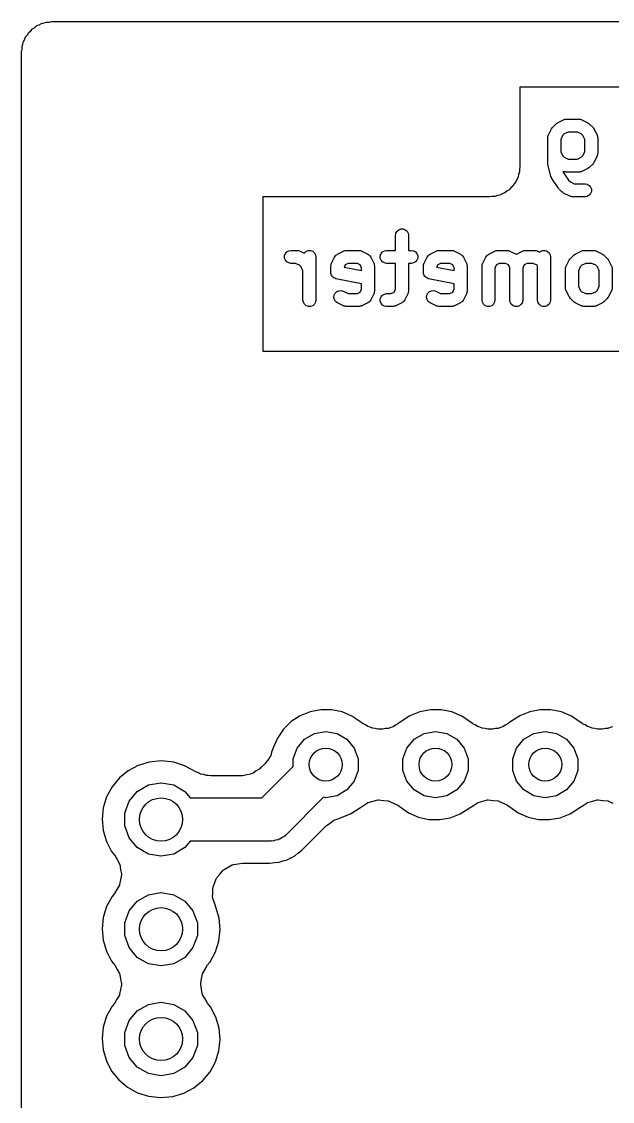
# Model space of a CAD drawing. Extents: x 117.4 to 186.1, y -90.9 to -42.5.
# Drawn here: x 117.42 to 131.09, y -67.48 to -42.49 of the extents above; entities that cross this region are included whole.
import ezdxf

# ---------------------------------------------------------------- set-up
doc = ezdxf.new("R2010")
doc.units = 0
doc.header["$MEASUREMENT"] = 0
doc.layers.add('BLACK', color=7, linetype='CONTINUOUS')

msp = doc.modelspace()

# ---------------------------------------------------------------- linework, layer by layer
at = {"layer": 'Black'}
for p, q in [((117.587, -42.743), (117.634, -42.7037)), ((117.634, -42.7037), (117.673, -42.6568)), ((117.673, -42.6568), (117.726, -42.6261)), ((117.726, -42.6261), (117.773, -42.5868)), ((117.773, -42.5868), (117.831, -42.5658)), ((117.831, -42.5658), (117.884, -42.5352)), ((117.884, -42.5352), (117.944, -42.5246)), ((117.944, -42.5246), (118.001, -42.5036)), ((118.001, -42.5036), (118.063, -42.5036)), ((118.063, -42.5036), (118.123, -42.493)), ((118.123, -42.493), (185.407, -42.493)), ((117.455, -43.0139), (117.465, -42.9536)), ((117.465, -42.9536), (117.496, -42.9005)), ((117.496, -42.9005), (117.517, -42.843)), ((117.517, -42.843), (117.556, -42.7961)), ((117.556, -42.7961), (117.587, -42.743)), ((117.423, -43.193), (117.434, -43.1327)), ((117.423, -45.852), (117.423, -43.193)), ((117.434, -43.0714), (117.455, -43.0139)), ((117.434, -43.1327), (117.434, -43.0714)), ((128.953, -44.012), (128.953, -45.852)), ((142.827, -44.012), (128.953, -44.012)), ((129.613, -45.1172), (129.684, -44.9743)), ((129.684, -44.9743), (129.699, -44.955)), ((129.699, -44.955), (129.713, -44.9354)), ((129.713, -44.9354), (129.784, -44.8639)), ((129.784, -44.8639), (129.804, -44.8501)), ((129.804, -44.8501), (129.823, -44.8358)), ((129.823, -44.8358), (129.966, -44.7644)), ((129.966, -44.7644), (129.974, -44.7619)), ((129.974, -44.7619), (129.982, -44.7576)), ((129.982, -44.7576), (129.999, -44.7546)), ((129.999, -44.7546), (130.016, -44.7496)), ((130.016, -44.7496), (130.024, -44.7501)), ((130.024, -44.7501), (130.033, -44.7486)), ((130.033, -44.7486), (130.319, -44.7486)), ((130.319, -44.7486), (130.327, -44.7501)), ((130.327, -44.7501), (130.336, -44.7496)), ((130.336, -44.7496), (130.353, -44.7546)), ((130.353, -44.7546), (130.37, -44.7576)), ((130.37, -44.7576), (130.377, -44.7619)), ((130.377, -44.7619), (130.386, -44.7644)), ((130.386, -44.7644), (130.529, -44.8358)), ((130.529, -44.8358), (130.548, -44.8501)), ((130.548, -44.8501), (130.567, -44.8639)), ((130.567, -44.8639), (130.639, -44.9354)), ((130.639, -44.9354), (130.653, -44.9551)), ((130.653, -44.9551), (130.667, -44.9743)), ((130.667, -44.9743), (130.738, -45.1172)), ((129.597, -45.1843), (129.599, -45.1758)), ((129.597, -45.7557), (129.597, -45.1843)), ((129.598, -45.1671), (129.603, -45.1503)), ((129.599, -45.1758), (129.598, -45.1671)), ((129.603, -45.1503), (129.606, -45.133)), ((129.606, -45.133), (129.611, -45.1255)), ((129.611, -45.1255), (129.613, -45.1172)), ((129.942, -45.1303), (129.897, -45.2197)), ((129.897, -45.2197), (129.897, -45.506)), ((129.979, -45.0933), (129.942, -45.1303)), ((130.068, -45.0486), (129.979, -45.0933)), ((130.283, -45.0486), (130.068, -45.0486)), ((130.373, -45.0933), (130.283, -45.0486)), ((130.41, -45.1303), (130.373, -45.0933)), ((130.454, -45.2197), (130.41, -45.1303)), ((130.454, -45.506), (130.454, -45.2197)), ((130.738, -45.1172), (130.741, -45.1255)), ((130.741, -45.1255), (130.745, -45.133)), ((130.745, -45.133), (130.748, -45.1503)), ((130.748, -45.1503), (130.753, -45.1671)), ((130.753, -45.1671), (130.753, -45.1758)), ((130.753, -45.1758), (130.754, -45.1843)), ((130.754, -45.1843), (130.754, -45.5414)), ((129.897, -45.506), (129.942, -45.5954)), ((129.942, -45.5954), (129.979, -45.6324)), ((129.979, -45.6324), (130.068, -45.6771)), ((130.068, -45.6771), (130.283, -45.6771)), ((130.283, -45.6771), (130.373, -45.6324)), ((130.373, -45.6324), (130.41, -45.5954)), ((130.41, -45.5954), (130.454, -45.506)), ((130.738, -45.6085), (130.667, -45.7514)), ((130.741, -45.6002), (130.738, -45.6085)), ((130.745, -45.5927), (130.741, -45.6002)), ((130.748, -45.5754), (130.745, -45.5927)), ((130.753, -45.5586), (130.748, -45.5754)), ((130.754, -45.5414), (130.753, -45.5499)), ((130.753, -45.5499), (130.753, -45.5586)), ((117.423, -60.9456), (117.423, -45.852)), ((128.943, -45.9736), (128.922, -46.0311)), ((128.953, -45.852), (128.943, -45.9123)), ((128.943, -45.9123), (128.943, -45.9736)), ((129.6, -45.7738), (129.597, -45.7557)), ((129.602, -45.7921), (129.6, -45.7738)), ((129.673, -46.0778), (129.602, -45.7921)), ((129.966, -45.9613), (129.951, -45.9541)), ((129.951, -45.9541), (129.958, -45.9798)), ((129.958, -45.9798), (130.078, -46.1602)), ((129.974, -45.9638), (129.966, -45.9613)), ((129.982, -45.9681), (129.974, -45.9638)), ((129.999, -45.9711), (129.982, -45.9681)), ((130.016, -45.9762), (129.999, -45.9711)), ((130.024, -45.9756), (130.016, -45.9762)), ((130.033, -45.9771), (130.024, -45.9756)), ((130.319, -45.9771), (130.033, -45.9771)), ((130.327, -45.9756), (130.319, -45.9771)), ((130.336, -45.9762), (130.327, -45.9756)), ((130.353, -45.9711), (130.336, -45.9762)), ((130.37, -45.9681), (130.353, -45.9711)), ((130.377, -45.9638), (130.37, -45.9681)), ((130.386, -45.9613), (130.377, -45.9638)), ((130.529, -45.8899), (130.386, -45.9613)), ((130.548, -45.8756), (130.529, -45.8899)), ((130.567, -45.8618), (130.548, -45.8756)), ((130.639, -45.7904), (130.567, -45.8618)), ((130.653, -45.7707), (130.639, -45.7904)), ((130.667, -45.7514), (130.653, -45.7707)), ((128.86, -46.202), (128.82, -46.2489)), ((128.881, -46.1445), (128.86, -46.202)), ((128.911, -46.0914), (128.881, -46.1445)), ((128.922, -46.0311), (128.911, -46.0914)), ((129.683, -46.1012), (129.673, -46.0778)), ((129.694, -46.1246), (129.683, -46.1012)), ((129.837, -46.3389), (129.694, -46.1246)), ((130.078, -46.1602), (130.122, -46.2039)), ((130.122, -46.2039), (130.211, -46.2486)), ((128.546, -46.4792), (128.493, -46.5098)), ((128.603, -46.4582), (128.546, -46.4792)), ((128.65, -46.4189), (128.603, -46.4582)), ((128.703, -46.3882), (128.65, -46.4189)), ((128.743, -46.3413), (128.703, -46.3882)), ((128.79, -46.302), (128.743, -46.3413)), ((128.82, -46.2489), (128.79, -46.302)), ((129.847, -46.3496), (129.837, -46.3389)), ((129.855, -46.3618), (129.847, -46.3496)), ((129.927, -46.4332), (129.855, -46.3618)), ((129.946, -46.447), (129.927, -46.4332)), ((129.966, -46.4613), (129.946, -46.447)), ((130.109, -46.5327), (129.966, -46.4613)), ((130.211, -46.2486), (130.461, -46.2486)), ((130.461, -46.2486), (130.513, -46.2576)), ((130.513, -46.2576), (130.558, -46.2837)), ((130.558, -46.2837), (130.591, -46.3236)), ((130.591, -46.4736), (130.558, -46.5135)), ((130.591, -46.3236), (130.609, -46.3725)), ((130.609, -46.4246), (130.591, -46.4736)), ((130.609, -46.3725), (130.609, -46.4246)), ((128.253, -46.552), (123.005, -46.552)), ((123.005, -46.552), (123.005, -50.118)), ((128.314, -46.5414), (128.253, -46.552)), ((128.375, -46.5414), (128.314, -46.5414)), ((128.433, -46.5204), (128.375, -46.5414)), ((128.493, -46.5098), (128.433, -46.5204)), ((130.117, -46.5352), (130.109, -46.5327)), ((130.124, -46.5395), (130.117, -46.5352)), ((130.142, -46.5426), (130.124, -46.5395)), ((130.159, -46.5476), (130.142, -46.5426)), ((130.167, -46.5471), (130.159, -46.5476)), ((130.176, -46.5486), (130.167, -46.5471)), ((130.461, -46.5486), (130.176, -46.5486)), ((130.513, -46.5395), (130.461, -46.5486)), ((130.558, -46.5135), (130.513, -46.5395)), ((126.077, -47.4386), (126.086, -47.3873)), ((126.077, -47.7886), (126.077, -47.4386)), ((126.086, -47.3873), (126.112, -47.3422)), ((126.112, -47.3422), (126.152, -47.3087)), ((126.152, -47.3087), (126.201, -47.2908)), ((126.201, -47.2908), (126.253, -47.2908)), ((126.253, -47.2908), (126.302, -47.3087)), ((126.302, -47.3087), (126.342, -47.3422)), ((126.342, -47.3422), (126.368, -47.3873)), ((126.368, -47.3873), (126.377, -47.4386)), ((126.377, -47.4386), (126.377, -47.7886)), ((123.508, -47.9125), (123.526, -47.8636)), ((123.508, -47.9646), (123.508, -47.9125)), ((123.526, -48.0136), (123.508, -47.9646)), ((123.526, -47.8636), (123.559, -47.8237)), ((123.559, -47.8237), (123.604, -47.7976)), ((123.604, -47.7976), (123.656, -47.7886)), ((123.656, -47.7886), (123.799, -47.7886)), ((123.799, -47.7886), (123.807, -47.7901)), ((123.807, -47.7901), (123.816, -47.7896)), ((123.816, -47.7896), (123.833, -47.7946)), ((123.833, -47.7946), (123.85, -47.7976)), ((123.85, -47.7976), (123.857, -47.8019)), ((123.857, -47.8019), (123.866, -47.8044)), ((123.866, -47.8044), (123.963, -47.8531)), ((123.963, -47.8531), (123.969, -47.8422)), ((123.969, -47.8422), (124.009, -47.8087)), ((124.009, -47.8087), (124.058, -47.7908)), ((124.058, -47.7908), (124.11, -47.7908)), ((124.11, -47.7908), (124.159, -47.8087)), ((124.159, -47.8087), (124.199, -47.8422)), ((124.199, -47.8422), (124.225, -47.8873)), ((124.225, -47.8873), (124.234, -47.9386)), ((124.234, -47.9386), (124.234, -48.9386)), ((124.593, -48.0858), (124.664, -47.9429)), ((124.664, -47.9429), (124.678, -47.9252)), ((124.678, -47.9252), (124.69, -47.9069)), ((124.69, -47.9069), (124.693, -47.9044)), ((124.693, -47.9044), (124.695, -47.9011)), ((124.695, -47.9011), (124.714, -47.889)), ((124.714, -47.889), (124.731, -47.8758)), ((124.731, -47.8758), (124.874, -47.8044)), ((124.874, -47.8044), (124.883, -47.8019)), ((124.883, -47.8019), (124.89, -47.7976)), ((124.89, -47.7976), (124.907, -47.7946)), ((124.907, -47.7946), (124.924, -47.7896)), ((124.924, -47.7896), (124.933, -47.7901)), ((124.933, -47.7901), (124.941, -47.7886)), ((124.941, -47.7886), (125.227, -47.7886)), ((125.227, -47.7886), (125.236, -47.7901)), ((125.236, -47.7901), (125.244, -47.7896)), ((125.244, -47.7896), (125.261, -47.7946)), ((125.261, -47.7946), (125.278, -47.7976)), ((125.278, -47.7976), (125.286, -47.8019)), ((125.286, -47.8019), (125.294, -47.8044)), ((125.294, -47.8044), (125.437, -47.8758)), ((125.437, -47.8758), (125.455, -47.8889)), ((125.455, -47.8889), (125.473, -47.9011)), ((125.473, -47.9011), (125.476, -47.9044)), ((125.476, -47.9044), (125.479, -47.9069)), ((125.479, -47.9069), (125.491, -47.9252)), ((125.491, -47.9252), (125.504, -47.9429)), ((125.504, -47.9429), (125.576, -48.0858)), ((125.722, -47.9125), (125.74, -47.8636)), ((125.722, -47.9646), (125.722, -47.9125)), ((125.74, -48.0136), (125.722, -47.9646)), ((125.74, -47.8636), (125.774, -47.8237)), ((125.774, -47.8237), (125.819, -47.7976)), ((125.819, -47.7976), (125.87, -47.7886)), ((125.87, -47.7886), (126.077, -47.7886)), ((126.377, -47.7886), (126.441, -47.7886)), ((126.441, -47.7886), (126.493, -47.7976)), ((126.493, -47.7976), (126.538, -47.8237)), ((126.538, -47.8237), (126.571, -47.8636)), ((126.571, -47.8636), (126.589, -47.9125)), ((126.589, -47.9646), (126.571, -48.0136)), ((126.589, -47.9125), (126.589, -47.9646)), ((126.736, -48.0858), (126.807, -47.9429)), ((126.807, -47.9429), (126.82, -47.9252)), ((126.82, -47.9252), (126.833, -47.9069)), ((126.833, -47.9069), (126.836, -47.9044)), ((126.836, -47.9044), (126.838, -47.9011)), ((126.838, -47.9011), (126.857, -47.889)), ((126.857, -47.889), (126.874, -47.8758)), ((126.874, -47.8758), (127.017, -47.8044)), ((127.017, -47.8044), (127.025, -47.8019)), ((127.025, -47.8019), (127.033, -47.7976)), ((127.033, -47.7976), (127.05, -47.7946)), ((127.05, -47.7946), (127.067, -47.7896)), ((127.067, -47.7896), (127.076, -47.7901)), ((127.076, -47.7901), (127.084, -47.7886)), ((127.084, -47.7886), (127.37, -47.7886)), ((127.37, -47.7886), (127.379, -47.7901)), ((127.379, -47.7901), (127.387, -47.7896)), ((127.387, -47.7896), (127.404, -47.7946)), ((127.404, -47.7946), (127.421, -47.7976)), ((127.421, -47.7976), (127.429, -47.8019)), ((127.429, -47.8019), (127.437, -47.8044)), ((127.437, -47.8044), (127.58, -47.8758)), ((127.58, -47.8758), (127.598, -47.8889)), ((127.598, -47.8889), (127.616, -47.9011)), ((127.616, -47.9011), (127.618, -47.9044)), ((127.618, -47.9044), (127.622, -47.9069)), ((127.622, -47.9069), (127.634, -47.9252)), ((127.634, -47.9252), (127.647, -47.9429)), ((127.647, -47.9429), (127.718, -48.0858)), ((128.093, -48.0858), (128.164, -47.9429)), ((128.164, -47.9429), (128.178, -47.9252)), ((128.178, -47.9252), (128.19, -47.9069)), ((128.19, -47.9069), (128.193, -47.9044)), ((128.193, -47.9044), (128.195, -47.9011)), ((128.195, -47.9011), (128.214, -47.8889)), ((128.214, -47.8889), (128.231, -47.8758)), ((128.231, -47.8758), (128.374, -47.8044)), ((128.374, -47.8044), (128.383, -47.8019)), ((128.383, -47.8019), (128.39, -47.7976)), ((128.39, -47.7976), (128.407, -47.7946)), ((128.407, -47.7946), (128.424, -47.7896)), ((128.424, -47.7896), (128.433, -47.7901)), ((128.433, -47.7901), (128.441, -47.7886)), ((128.441, -47.7886), (128.656, -47.7886)), ((128.656, -47.7886), (128.664, -47.7901)), ((128.664, -47.7901), (128.673, -47.7896)), ((128.673, -47.7896), (128.69, -47.7946)), ((128.69, -47.7946), (128.707, -47.7976)), ((128.707, -47.7976), (128.715, -47.8019)), ((128.715, -47.8019), (128.723, -47.8044)), ((128.723, -47.8044), (128.866, -47.8758)), ((128.866, -47.8758), (128.87, -47.8791)), ((128.87, -47.8791), (128.874, -47.8758)), ((128.874, -47.8758), (129.017, -47.8044)), ((129.017, -47.8044), (129.025, -47.8019)), ((129.025, -47.8019), (129.033, -47.7976)), ((129.033, -47.7976), (129.05, -47.7946)), ((129.05, -47.7946), (129.067, -47.7896)), ((129.067, -47.7896), (129.076, -47.7901)), ((129.076, -47.7901), (129.084, -47.7886)), ((129.084, -47.7886), (129.299, -47.7886)), ((129.299, -47.7886), (129.307, -47.7901)), ((129.307, -47.7901), (129.316, -47.7896)), ((129.316, -47.7896), (129.333, -47.7946)), ((129.333, -47.7946), (129.35, -47.7976)), ((129.35, -47.7976), (129.357, -47.8019)), ((129.357, -47.8019), (129.366, -47.8044)), ((129.366, -47.8044), (129.414, -47.8286)), ((129.414, -47.8286), (129.438, -47.8087)), ((129.438, -47.8087), (129.487, -47.7908)), ((129.487, -47.7908), (129.539, -47.7908)), ((129.539, -47.7908), (129.588, -47.8087)), ((129.588, -47.8087), (129.628, -47.8422)), ((129.628, -47.8422), (129.654, -47.8873)), ((129.654, -47.8873), (129.663, -47.9386)), ((129.663, -47.9386), (129.663, -48.9386)), ((130.107, -47.9951), (130.121, -47.9754)), ((130.121, -47.9754), (130.193, -47.9039)), ((130.193, -47.9039), (130.212, -47.8901)), ((130.212, -47.8901), (130.231, -47.8758)), ((130.231, -47.8758), (130.374, -47.8044)), ((130.374, -47.8044), (130.383, -47.8019)), ((130.383, -47.8019), (130.39, -47.7976)), ((130.39, -47.7976), (130.407, -47.7946)), ((130.407, -47.7946), (130.424, -47.7896)), ((130.424, -47.7896), (130.433, -47.7901)), ((130.433, -47.7901), (130.441, -47.7886)), ((130.441, -47.7886), (130.656, -47.7886)), ((130.656, -47.7886), (130.664, -47.7901)), ((130.664, -47.7901), (130.673, -47.7896)), ((130.673, -47.7896), (130.69, -47.7946)), ((130.69, -47.7946), (130.707, -47.7976)), ((130.707, -47.7976), (130.715, -47.8019)), ((130.715, -47.8019), (130.723, -47.8044)), ((130.723, -47.8044), (130.866, -47.8758)), ((130.866, -47.8758), (130.885, -47.8901)), ((130.885, -47.8901), (130.905, -47.9039)), ((130.905, -47.9039), (130.976, -47.9754)), ((130.976, -47.9754), (130.99, -47.9951)), ((123.559, -48.0535), (123.526, -48.0136)), ((123.604, -48.0795), (123.559, -48.0535)), ((123.656, -48.0886), (123.604, -48.0795)), ((123.763, -48.0886), (123.656, -48.0886)), ((123.853, -48.1333), (123.763, -48.0886)), ((123.89, -48.1703), (123.853, -48.1333)), ((123.934, -48.2597), (123.89, -48.1703)), ((124.577, -48.1529), (124.579, -48.1443)), ((124.577, -48.2957), (124.577, -48.1529)), ((124.578, -48.1357), (124.583, -48.1189)), ((124.579, -48.1443), (124.578, -48.1357)), ((124.583, -48.1189), (124.586, -48.1016)), ((124.586, -48.1016), (124.591, -48.0941)), ((124.591, -48.0941), (124.593, -48.0858)), ((124.91, -48.1218), (124.884, -48.1742)), ((124.884, -48.1742), (125.291, -48.2556)), ((124.977, -48.0886), (124.91, -48.1218)), ((125.192, -48.0886), (124.977, -48.0886)), ((125.258, -48.1218), (125.192, -48.0886)), ((125.291, -48.1883), (125.258, -48.1218)), ((125.291, -48.2556), (125.291, -48.1883)), ((125.576, -48.0858), (125.578, -48.0941)), ((125.578, -48.0941), (125.582, -48.1016)), ((125.582, -48.1016), (125.585, -48.1189)), ((125.585, -48.1189), (125.59, -48.1357)), ((125.59, -48.1357), (125.59, -48.1443)), ((125.59, -48.1443), (125.591, -48.1529)), ((125.591, -48.1529), (125.591, -48.7243)), ((125.774, -48.0535), (125.74, -48.0136)), ((125.819, -48.0795), (125.774, -48.0535)), ((125.87, -48.0886), (125.819, -48.0795)), ((126.077, -48.0886), (125.87, -48.0886)), ((126.077, -48.6889), (126.077, -48.0886)), ((126.441, -48.0886), (126.377, -48.0886)), ((126.377, -48.0886), (126.377, -48.7243)), ((126.493, -48.0795), (126.441, -48.0886)), ((126.538, -48.0535), (126.493, -48.0795)), ((126.571, -48.0136), (126.538, -48.0535)), ((126.72, -48.1529), (126.722, -48.1443)), ((126.72, -48.2957), (126.72, -48.1529)), ((126.721, -48.1357), (126.726, -48.1189)), ((126.722, -48.1443), (126.721, -48.1357)), ((126.726, -48.1189), (126.729, -48.1016)), ((126.729, -48.1016), (126.733, -48.0941)), ((126.733, -48.0941), (126.736, -48.0858)), ((127.053, -48.1218), (127.027, -48.1742)), ((127.027, -48.1742), (127.434, -48.2556)), ((127.12, -48.0886), (127.053, -48.1218)), ((127.335, -48.0886), (127.12, -48.0886)), ((127.401, -48.1218), (127.335, -48.0886)), ((127.434, -48.1883), (127.401, -48.1218)), ((127.434, -48.2556), (127.434, -48.1883)), ((127.718, -48.0858), (127.721, -48.0941)), ((127.721, -48.0941), (127.725, -48.1016)), ((127.725, -48.1016), (127.728, -48.1189)), ((127.728, -48.1189), (127.733, -48.1357)), ((127.733, -48.1357), (127.733, -48.1443)), ((127.733, -48.1443), (127.734, -48.1529)), ((127.734, -48.1529), (127.734, -48.7243)), ((128.077, -48.1529), (128.079, -48.1443)), ((128.077, -48.9386), (128.077, -48.1529)), ((128.078, -48.1357), (128.083, -48.1189)), ((128.079, -48.1443), (128.078, -48.1357)), ((128.083, -48.1189), (128.086, -48.1016)), ((128.086, -48.1016), (128.091, -48.0941)), ((128.091, -48.0941), (128.093, -48.0858)), ((128.41, -48.1218), (128.377, -48.1883)), ((128.377, -48.1883), (128.377, -48.9386)), ((128.477, -48.0886), (128.41, -48.1218)), ((128.62, -48.0886), (128.477, -48.0886)), ((128.687, -48.1218), (128.62, -48.0886)), ((128.72, -48.1883), (128.687, -48.1218)), ((128.72, -48.9386), (128.72, -48.1883)), ((129.053, -48.1218), (129.02, -48.1883)), ((129.02, -48.1883), (129.02, -48.9386)), ((129.12, -48.0886), (129.053, -48.1218)), ((129.263, -48.0886), (129.12, -48.0886)), ((129.353, -48.1333), (129.263, -48.0886)), ((129.363, -48.1436), (129.353, -48.1333)), ((129.363, -48.9386), (129.363, -48.1436)), ((130.006, -48.2243), (130.007, -48.2158)), ((130.006, -48.6529), (130.006, -48.2243)), ((130.007, -48.2071), (130.012, -48.1903)), ((130.007, -48.2158), (130.007, -48.2071)), ((130.012, -48.1903), (130.015, -48.173)), ((130.015, -48.173), (130.019, -48.1655)), ((130.019, -48.1655), (130.022, -48.1572)), ((130.022, -48.1572), (130.093, -48.0143)), ((130.093, -48.0143), (130.107, -47.9951)), ((130.35, -48.1703), (130.306, -48.2597)), ((130.387, -48.1333), (130.35, -48.1703)), ((130.477, -48.0886), (130.387, -48.1333)), ((130.62, -48.0886), (130.477, -48.0886)), ((130.71, -48.1333), (130.62, -48.0886)), ((130.747, -48.1703), (130.71, -48.1333)), ((130.791, -48.2597), (130.747, -48.1703)), ((130.99, -47.9951), (131.004, -48.0143)), ((131.004, -48.0143), (131.076, -48.1572)), ((131.076, -48.1572), (131.078, -48.1655)), ((131.078, -48.1655), (131.082, -48.173)), ((131.082, -48.173), (131.085, -48.1903)), ((131.085, -48.1903), (131.09, -48.2071)), ((131.09, -48.2071), (131.09, -48.2158)), ((131.09, -48.2158), (131.091, -48.2243)), ((131.091, -48.2243), (131.091, -48.6529)), ((123.934, -48.9386), (123.934, -48.2597)), ((124.581, -48.3197), (124.577, -48.2957)), ((124.585, -48.3438), (124.581, -48.3197)), ((124.586, -48.3453), (124.585, -48.3438)), ((124.586, -48.347), (124.586, -48.3453)), ((124.598, -48.3681), (124.586, -48.347)), ((124.61, -48.3895), (124.598, -48.3681)), ((124.611, -48.3906), (124.61, -48.3895)), ((124.612, -48.3921), (124.611, -48.3906)), ((124.631, -48.4078), (124.612, -48.3921)), ((124.649, -48.4239), (124.631, -48.4078)), ((124.651, -48.4245), (124.649, -48.4239)), ((124.652, -48.4256), (124.651, -48.4245)), ((124.675, -48.434), (124.652, -48.4256)), ((124.698, -48.4428), (124.675, -48.434)), ((125.291, -48.5615), (124.698, -48.4428)), ((126.724, -48.3197), (126.72, -48.2957)), ((126.728, -48.3438), (126.724, -48.3197)), ((126.729, -48.3453), (126.728, -48.3438)), ((126.729, -48.347), (126.729, -48.3453)), ((126.741, -48.3681), (126.729, -48.347)), ((126.753, -48.3895), (126.741, -48.3681)), ((126.754, -48.3906), (126.753, -48.3895)), ((126.755, -48.3921), (126.754, -48.3906)), ((126.774, -48.4078), (126.755, -48.3921)), ((126.792, -48.4239), (126.774, -48.4078)), ((126.794, -48.4245), (126.792, -48.4239)), ((126.795, -48.4256), (126.794, -48.4245)), ((126.818, -48.434), (126.795, -48.4256)), ((126.841, -48.4428), (126.818, -48.434)), ((127.434, -48.5615), (126.841, -48.4428)), ((130.306, -48.2597), (130.306, -48.6174)), ((130.791, -48.6174), (130.791, -48.2597)), ((124.716, -48.742), (124.764, -48.7212)), ((124.764, -48.7212), (124.816, -48.7181)), ((124.816, -48.7181), (124.866, -48.733)), ((124.866, -48.733), (124.977, -48.7886)), ((125.258, -48.7553), (125.291, -48.6889)), ((125.291, -48.6889), (125.291, -48.5615)), ((125.591, -48.7243), (125.59, -48.7328)), ((125.59, -48.7328), (125.59, -48.7414)), ((126.044, -48.7553), (126.077, -48.6889)), ((126.377, -48.7243), (126.376, -48.7328)), ((126.376, -48.7328), (126.376, -48.7414)), ((126.859, -48.742), (126.907, -48.7212)), ((126.907, -48.7212), (126.959, -48.7181)), ((126.959, -48.7181), (127.009, -48.733)), ((127.009, -48.733), (127.12, -48.7886)), ((127.401, -48.7553), (127.434, -48.6889)), ((127.434, -48.6889), (127.434, -48.5615)), ((127.734, -48.7243), (127.733, -48.7328)), ((127.733, -48.7328), (127.733, -48.7414)), ((130.007, -48.6614), (130.006, -48.6529)), ((130.007, -48.67), (130.007, -48.6614)), ((130.012, -48.6868), (130.007, -48.67)), ((130.015, -48.7042), (130.012, -48.6868)), ((130.019, -48.7117), (130.015, -48.7042)), ((130.022, -48.7199), (130.019, -48.7117)), ((130.093, -48.8628), (130.022, -48.7199)), ((130.306, -48.6174), (130.35, -48.7069)), ((130.35, -48.7069), (130.387, -48.7439)), ((130.71, -48.7439), (130.747, -48.7069)), ((130.747, -48.7069), (130.791, -48.6174)), ((131.076, -48.7199), (131.004, -48.8628)), ((131.078, -48.7116), (131.076, -48.7199)), ((131.082, -48.7042), (131.078, -48.7116)), ((131.085, -48.6868), (131.082, -48.7042)), ((131.09, -48.67), (131.085, -48.6868)), ((131.091, -48.6529), (131.09, -48.6614)), ((131.09, -48.6614), (131.09, -48.67)), ((123.943, -48.9899), (123.934, -48.9386)), ((124.234, -48.9386), (124.225, -48.9899)), ((124.649, -48.8761), (124.655, -48.8244)), ((124.661, -48.9268), (124.649, -48.8761)), ((124.655, -48.8244), (124.678, -48.7778)), ((124.69, -48.9703), (124.661, -48.9268)), ((124.678, -48.7778), (124.716, -48.742)), ((124.731, -49.0013), (124.69, -48.9703)), ((124.977, -48.7886), (125.192, -48.7886)), ((125.192, -48.7886), (125.258, -48.7553)), ((125.473, -48.9761), (125.455, -48.9882)), ((125.476, -48.9727), (125.473, -48.9761)), ((125.479, -48.9703), (125.476, -48.9727)), ((125.491, -48.9519), (125.479, -48.9703)), ((125.504, -48.9342), (125.491, -48.9519)), ((125.576, -48.7914), (125.504, -48.9342)), ((125.578, -48.7831), (125.576, -48.7914)), ((125.582, -48.7756), (125.578, -48.7831)), ((125.585, -48.7583), (125.582, -48.7756)), ((125.59, -48.7414), (125.585, -48.7583)), ((125.722, -48.9125), (125.74, -48.8636)), ((125.722, -48.9646), (125.722, -48.9125)), ((125.74, -49.0136), (125.722, -48.9646)), ((125.74, -48.8636), (125.774, -48.8237)), ((125.774, -48.8237), (125.819, -48.7976)), ((125.819, -48.7976), (125.87, -48.7886)), ((125.87, -48.7886), (125.977, -48.7886)), ((125.977, -48.7886), (126.044, -48.7553)), ((126.259, -48.9761), (126.24, -48.9882)), ((126.261, -48.9727), (126.259, -48.9761)), ((126.265, -48.9703), (126.261, -48.9727)), ((126.277, -48.9519), (126.265, -48.9703)), ((126.29, -48.9342), (126.277, -48.9519)), ((126.361, -48.7914), (126.29, -48.9342)), ((126.364, -48.7831), (126.361, -48.7914)), ((126.368, -48.7756), (126.364, -48.7831)), ((126.371, -48.7583), (126.368, -48.7756)), ((126.376, -48.7414), (126.371, -48.7583)), ((126.792, -48.8761), (126.798, -48.8244)), ((126.804, -48.9268), (126.792, -48.8761)), ((126.798, -48.8244), (126.821, -48.7778)), ((126.833, -48.9703), (126.804, -48.9268)), ((126.821, -48.7778), (126.859, -48.742)), ((126.874, -49.0013), (126.833, -48.9703)), ((127.12, -48.7886), (127.335, -48.7886)), ((127.335, -48.7886), (127.401, -48.7553)), ((127.616, -48.9761), (127.598, -48.9882)), ((127.618, -48.9727), (127.616, -48.9761)), ((127.622, -48.9703), (127.618, -48.9727)), ((127.634, -48.9519), (127.622, -48.9703)), ((127.647, -48.9342), (127.634, -48.9519)), ((127.718, -48.7914), (127.647, -48.9342)), ((127.721, -48.7831), (127.718, -48.7914)), ((127.725, -48.7756), (127.721, -48.7831)), ((127.728, -48.7583), (127.725, -48.7756)), ((127.733, -48.7414), (127.728, -48.7583)), ((128.086, -48.9899), (128.077, -48.9386)), ((128.377, -48.9386), (128.368, -48.9899)), ((128.729, -48.9899), (128.72, -48.9386)), ((129.02, -48.9386), (129.011, -48.9899)), ((129.372, -48.9899), (129.363, -48.9386)), ((129.663, -48.9386), (129.654, -48.9899)), ((130.107, -48.8821), (130.093, -48.8628)), ((130.121, -48.9018), (130.107, -48.8821)), ((130.193, -48.9732), (130.121, -48.9018)), ((130.212, -48.987), (130.193, -48.9732)), ((130.387, -48.7439), (130.477, -48.7886)), ((130.477, -48.7886), (130.62, -48.7886)), ((130.62, -48.7886), (130.71, -48.7439)), ((130.905, -48.9732), (130.885, -48.987)), ((130.976, -48.9018), (130.905, -48.9732)), ((130.99, -48.8821), (130.976, -48.9018)), ((131.004, -48.8628), (130.99, -48.8821)), ((123.969, -49.035), (123.943, -48.9899)), ((124.009, -49.0685), (123.969, -49.035)), ((124.058, -49.0863), (124.009, -49.0685)), ((124.11, -49.0863), (124.058, -49.0863)), ((124.159, -49.0685), (124.11, -49.0863)), ((124.199, -49.035), (124.159, -49.0685)), ((124.225, -48.9899), (124.199, -49.035)), ((124.874, -49.0727), (124.731, -49.0013)), ((124.883, -49.0752), (124.874, -49.0727)), ((124.89, -49.0795), (124.883, -49.0752)), ((124.907, -49.0826), (124.89, -49.0795)), ((124.924, -49.0876), (124.907, -49.0826)), ((124.933, -49.0871), (124.924, -49.0876)), ((124.941, -49.0886), (124.933, -49.0871)), ((125.227, -49.0886), (124.941, -49.0886)), ((125.236, -49.0871), (125.227, -49.0886)), ((125.244, -49.0876), (125.236, -49.0871)), ((125.261, -49.0826), (125.244, -49.0876)), ((125.278, -49.0795), (125.261, -49.0826)), ((125.286, -49.0752), (125.278, -49.0795)), ((125.294, -49.0727), (125.286, -49.0752)), ((125.437, -49.0013), (125.294, -49.0727)), ((125.455, -48.9882), (125.437, -49.0013)), ((125.774, -49.0535), (125.74, -49.0136)), ((125.819, -49.0795), (125.774, -49.0535)), ((125.87, -49.0886), (125.819, -49.0795)), ((126.013, -49.0886), (125.87, -49.0886)), ((126.021, -49.0871), (126.013, -49.0886)), ((126.03, -49.0876), (126.021, -49.0871)), ((126.047, -49.0826), (126.03, -49.0876)), ((126.064, -49.0795), (126.047, -49.0826)), ((126.072, -49.0752), (126.064, -49.0795)), ((126.08, -49.0727), (126.072, -49.0752)), ((126.223, -49.0013), (126.08, -49.0727)), ((126.24, -48.9882), (126.223, -49.0013)), ((127.017, -49.0727), (126.874, -49.0013)), ((127.025, -49.0752), (127.017, -49.0727)), ((127.033, -49.0795), (127.025, -49.0752)), ((127.05, -49.0826), (127.033, -49.0795)), ((127.067, -49.0876), (127.05, -49.0826)), ((127.076, -49.0871), (127.067, -49.0876)), ((127.084, -49.0886), (127.076, -49.0871)), ((127.37, -49.0886), (127.084, -49.0886)), ((127.379, -49.0871), (127.37, -49.0886)), ((127.387, -49.0876), (127.379, -49.0871)), ((127.404, -49.0826), (127.387, -49.0876)), ((127.421, -49.0795), (127.404, -49.0826)), ((127.429, -49.0752), (127.421, -49.0795)), ((127.437, -49.0727), (127.429, -49.0752)), ((127.58, -49.0013), (127.437, -49.0727)), ((127.598, -48.9882), (127.58, -49.0013)), ((128.112, -49.035), (128.086, -48.9899)), ((128.152, -49.0685), (128.112, -49.035)), ((128.201, -49.0863), (128.152, -49.0685)), ((128.253, -49.0863), (128.201, -49.0863)), ((128.302, -49.0685), (128.253, -49.0863)), ((128.342, -49.035), (128.302, -49.0685)), ((128.368, -48.9899), (128.342, -49.035)), ((128.755, -49.035), (128.729, -48.9899)), ((128.795, -49.0685), (128.755, -49.035)), ((128.844, -49.0863), (128.795, -49.0685)), ((128.896, -49.0863), (128.844, -49.0863)), ((128.945, -49.0685), (128.896, -49.0863)), ((128.985, -49.035), (128.945, -49.0685)), ((129.011, -48.9899), (128.985, -49.035)), ((129.398, -49.035), (129.372, -48.9899)), ((129.438, -49.0685), (129.398, -49.035)), ((129.487, -49.0863), (129.438, -49.0685)), ((129.539, -49.0863), (129.487, -49.0863)), ((129.588, -49.0685), (129.539, -49.0863)), ((129.628, -49.035), (129.588, -49.0685)), ((129.654, -48.9899), (129.628, -49.035)), ((130.231, -49.0013), (130.212, -48.987)), ((130.374, -49.0727), (130.231, -49.0013)), ((130.383, -49.0752), (130.374, -49.0727)), ((130.39, -49.0795), (130.383, -49.0752)), ((130.407, -49.0826), (130.39, -49.0795)), ((130.424, -49.0876), (130.407, -49.0826)), ((130.433, -49.0871), (130.424, -49.0876)), ((130.441, -49.0886), (130.433, -49.0871)), ((130.656, -49.0886), (130.441, -49.0886)), ((130.664, -49.0871), (130.656, -49.0886)), ((130.673, -49.0876), (130.664, -49.0871)), ((130.69, -49.0826), (130.673, -49.0876)), ((130.707, -49.0795), (130.69, -49.0826)), ((130.715, -49.0752), (130.707, -49.0795)), ((130.723, -49.0727), (130.715, -49.0752)), ((130.866, -49.0013), (130.723, -49.0727)), ((130.885, -48.987), (130.866, -49.0013)), ((123.005, -50.118), (146.235, -50.118)), ((124.1, -58.4657), (123.869, -58.559)), ((124.344, -58.4191), (124.1, -58.4657)), ((124.593, -58.4208), (124.344, -58.4191)), ((124.837, -58.4709), (124.593, -58.4208)), ((125.067, -58.5674), (124.837, -58.4709)), ((126.64, -58.4657), (126.409, -58.559)), ((126.884, -58.4191), (126.64, -58.4657)), ((127.133, -58.4208), (126.884, -58.4191)), ((127.377, -58.4709), (127.133, -58.4208)), ((127.607, -58.5674), (127.377, -58.4709)), ((129.18, -58.4657), (128.949, -58.559)), ((129.424, -58.4191), (129.18, -58.4657)), ((129.673, -58.4208), (129.424, -58.4191)), ((129.917, -58.4709), (129.673, -58.4208)), ((130.147, -58.5674), (129.917, -58.4709)), ((123.66, -58.6954), (123.482, -58.8697)), ((123.869, -58.559), (123.66, -58.6954)), ((125.316, -58.7352), (125.067, -58.5674)), ((126.157, -58.7238), (126.131, -58.7495)), ((126.409, -58.559), (126.157, -58.7238)), ((127.856, -58.7352), (127.607, -58.5674)), ((128.697, -58.7238), (128.671, -58.7495)), ((128.949, -58.559), (128.697, -58.7238)), ((130.396, -58.7352), (130.147, -58.5674)), ((123.482, -58.8697), (123.342, -59.0752)), ((123.968, -59.104), (124.198, -58.9712)), ((124.198, -58.9712), (124.46, -58.9251)), ((124.46, -58.9251), (124.722, -58.9712)), ((124.722, -58.9712), (124.952, -59.104)), ((125.324, -58.7438), (125.316, -58.7352)), ((125.382, -58.7713), (125.324, -58.7438)), ((125.434, -58.808), (125.382, -58.7713)), ((125.49, -58.8235), (125.434, -58.808)), ((125.543, -58.8489), (125.49, -58.8235)), ((125.607, -58.8551), (125.543, -58.8489)), ((125.668, -58.8718), (125.607, -58.8551)), ((125.727, -58.8669), (125.668, -58.8718)), ((125.785, -58.8726), (125.727, -58.8669)), ((125.847, -58.8568), (125.785, -58.8726)), ((125.91, -58.8514), (125.847, -58.8568)), ((125.964, -58.8268), (125.91, -58.8514)), ((126.021, -58.8121), (125.964, -58.8268)), ((126.073, -58.7762), (126.021, -58.8121)), ((126.131, -58.7495), (126.073, -58.7762)), ((126.508, -59.104), (126.738, -58.9712)), ((126.738, -58.9712), (127, -58.9251)), ((127, -58.9251), (127.262, -58.9712)), ((127.262, -58.9712), (127.492, -59.104)), ((127.864, -58.7438), (127.856, -58.7352)), ((127.922, -58.7713), (127.864, -58.7438)), ((127.974, -58.808), (127.922, -58.7713)), ((128.03, -58.8235), (127.974, -58.808)), ((128.083, -58.8489), (128.03, -58.8235)), ((128.147, -58.8551), (128.083, -58.8489)), ((128.208, -58.8718), (128.147, -58.8551)), ((128.267, -58.8669), (128.208, -58.8718)), ((128.325, -58.8726), (128.267, -58.8669)), ((128.387, -58.8568), (128.325, -58.8726)), ((128.45, -58.8514), (128.387, -58.8568)), ((128.504, -58.8268), (128.45, -58.8514)), ((128.561, -58.8121), (128.504, -58.8268)), ((128.613, -58.7762), (128.561, -58.8121)), ((128.671, -58.7495), (128.613, -58.7762)), ((129.048, -59.104), (129.278, -58.9712)), ((129.278, -58.9712), (129.54, -58.9251)), ((129.54, -58.9251), (129.802, -58.9712)), ((129.802, -58.9712), (130.032, -59.104)), ((130.404, -58.7438), (130.396, -58.7352)), ((130.462, -58.7713), (130.404, -58.7438)), ((130.514, -58.808), (130.462, -58.7713)), ((130.57, -58.8235), (130.514, -58.808)), ((130.623, -58.8489), (130.57, -58.8235)), ((130.687, -58.8551), (130.623, -58.8489)), ((130.748, -58.8718), (130.687, -58.8551)), ((130.807, -58.8669), (130.748, -58.8718)), ((130.865, -58.8726), (130.807, -58.8669)), ((130.927, -58.8568), (130.865, -58.8726)), ((130.99, -58.8514), (130.927, -58.8568)), ((131.044, -58.8268), (130.99, -58.8514)), ((131.101, -58.8121), (131.044, -58.8268)), ((123.342, -59.0752), (123.244, -59.3041)), ((123.798, -59.3075), (123.968, -59.104)), ((124.952, -59.104), (125.122, -59.3075)), ((126.338, -59.3075), (126.508, -59.104)), ((127.492, -59.104), (127.662, -59.3075)), ((128.878, -59.3075), (129.048, -59.104)), ((130.032, -59.104), (130.202, -59.3075)), ((123.189, -59.4761), (123.164, -59.5113)), ((123.209, -59.3994), (123.189, -59.4761)), ((123.239, -59.3258), (123.209, -59.3994)), ((123.244, -59.3041), (123.239, -59.3258)), ((123.707, -59.5572), (123.798, -59.3075)), ((125.122, -59.3075), (125.213, -59.5572)), ((126.247, -59.5572), (126.338, -59.3075)), ((127.662, -59.3075), (127.753, -59.5572)), ((128.787, -59.5572), (128.878, -59.3075)), ((130.202, -59.3075), (130.293, -59.5572)), ((120.124, -59.7076), (119.89, -59.8317)), ((120.377, -59.6312), (120.124, -59.7076)), ((120.66, -59.6034), (120.377, -59.6312)), ((120.942, -59.635), (120.66, -59.6034)), ((121.194, -59.7149), (120.942, -59.635)), ((121.467, -59.8654), (121.194, -59.7149)), ((123.049, -59.6752), (122.978, -59.747)), ((123.095, -59.6102), (123.049, -59.6752)), ((123.148, -59.5512), (123.095, -59.6102)), ((123.164, -59.5113), (123.148, -59.5512)), ((123.707, -59.7362), (123.707, -59.5572)), ((125.213, -59.5572), (125.213, -59.8228)), ((126.247, -59.8228), (126.247, -59.5572)), ((127.753, -59.5572), (127.753, -59.8228)), ((128.787, -59.8228), (128.787, -59.5572)), ((130.293, -59.5572), (130.293, -59.8228)), ((119.89, -59.8317), (119.686, -59.9988)), ((121.518, -59.8828), (121.467, -59.8654)), ((121.565, -59.9098), (121.518, -59.8828)), ((121.633, -59.9217), (121.565, -59.9098)), ((121.698, -59.9438), (121.633, -59.9217)), ((121.751, -59.9426), (121.698, -59.9438)), ((121.805, -59.952), (121.751, -59.9426)), ((122.483, -59.952), (121.805, -59.952)), ((122.513, -59.9467), (122.483, -59.952)), ((122.544, -59.9493), (122.513, -59.9467)), ((122.632, -59.9257), (122.544, -59.9493)), ((122.722, -59.9098), (122.632, -59.9257)), ((122.749, -59.8944), (122.722, -59.9098)), ((122.778, -59.8864), (122.749, -59.8944)), ((122.853, -59.834), (122.778, -59.8864)), ((122.932, -59.7882), (122.853, -59.834)), ((122.952, -59.7646), (122.932, -59.7882)), ((122.978, -59.747), (122.952, -59.7646)), ((122.983, -60.46), (123.707, -59.7362)), ((125.213, -59.8228), (125.122, -60.0725)), ((126.338, -60.0725), (126.247, -59.8228)), ((127.753, -59.8228), (127.662, -60.0725)), ((128.878, -60.0725), (128.787, -59.8228)), ((130.293, -59.8228), (130.202, -60.0725)), ((119.517, -60.2025), (119.391, -60.4351)), ((119.686, -59.9988), (119.517, -60.2025)), ((120.1, -60.3089), (120.356, -60.1613)), ((120.356, -60.1613), (120.647, -60.11)), ((120.647, -60.11), (120.653, -60.11)), ((120.653, -60.11), (120.944, -60.1613)), ((120.944, -60.1613), (121.2, -60.3089)), ((125.122, -60.0725), (124.952, -60.276)), ((126.508, -60.276), (126.338, -60.0725)), ((127.662, -60.0725), (127.492, -60.276)), ((129.048, -60.276), (128.878, -60.0725)), ((130.202, -60.0725), (130.032, -60.276)), ((119.391, -60.4351), (119.313, -60.6876)), ((119.911, -60.535), (120.1, -60.3089)), ((121.2, -60.3089), (121.326, -60.46)), ((121.326, -60.46), (122.983, -60.46)), ((124.411, -60.4462), (123.544, -61.3136)), ((124.46, -60.4549), (124.411, -60.4462)), ((124.722, -60.4088), (124.46, -60.4549)), ((124.952, -60.276), (124.722, -60.4088)), ((126.738, -60.4088), (126.508, -60.276)), ((127, -60.4549), (126.738, -60.4088)), ((127.262, -60.4088), (127, -60.4549)), ((127.492, -60.276), (127.262, -60.4088)), ((129.278, -60.4088), (129.048, -60.276)), ((129.54, -60.4549), (129.278, -60.4088)), ((129.802, -60.4088), (129.54, -60.4549)), ((130.032, -60.276), (129.802, -60.4088)), ((119.313, -60.6876), (119.285, -60.9505)), ((119.81, -60.8124), (119.911, -60.535)), ((125.035, -60.8291), (125.262, -60.685)), ((125.262, -60.685), (125.337, -60.6354)), ((125.337, -60.6354), (125.429, -60.5708)), ((125.429, -60.5708), (125.438, -60.5682)), ((125.438, -60.5682), (125.446, -60.5628)), ((125.446, -60.5628), (125.555, -60.5364)), ((125.555, -60.5364), (125.663, -60.5071)), ((125.663, -60.5071), (125.673, -60.5079)), ((125.673, -60.5079), (125.683, -60.5056)), ((125.683, -60.5056), (125.794, -60.5181)), ((125.794, -60.5181), (125.906, -60.5274)), ((125.906, -60.5274), (125.914, -60.5316)), ((125.914, -60.5316), (125.924, -60.5327)), ((125.924, -60.5327), (126.025, -60.5825)), ((126.025, -60.5825), (126.126, -60.6294)), ((126.126, -60.6294), (126.377, -60.804)), ((127.575, -60.8291), (127.802, -60.685)), ((127.802, -60.685), (127.877, -60.6354)), ((127.877, -60.6354), (127.969, -60.5708)), ((127.969, -60.5708), (127.978, -60.5682)), ((127.978, -60.5682), (127.986, -60.5628)), ((127.986, -60.5628), (128.095, -60.5364)), ((128.095, -60.5364), (128.203, -60.5071)), ((128.203, -60.5071), (128.213, -60.5079)), ((128.213, -60.5079), (128.223, -60.5056)), ((128.223, -60.5056), (128.334, -60.5181)), ((128.334, -60.5181), (128.446, -60.5274)), ((128.446, -60.5274), (128.454, -60.5316)), ((128.454, -60.5316), (128.464, -60.5327)), ((128.464, -60.5327), (128.565, -60.5825)), ((128.565, -60.5825), (128.666, -60.6294)), ((128.666, -60.6294), (128.917, -60.804)), ((130.115, -60.8291), (130.342, -60.685)), ((130.342, -60.685), (130.417, -60.6354)), ((130.417, -60.6354), (130.509, -60.5708)), ((130.509, -60.5708), (130.518, -60.5682)), ((130.518, -60.5682), (130.526, -60.5628)), ((130.526, -60.5628), (130.635, -60.5364)), ((130.635, -60.5364), (130.743, -60.5071)), ((130.743, -60.5071), (130.753, -60.5079)), ((130.753, -60.5079), (130.763, -60.5056)), ((130.763, -60.5056), (130.874, -60.5181)), ((130.874, -60.5181), (130.986, -60.5274)), ((130.986, -60.5274), (130.994, -60.5316)), ((130.994, -60.5316), (131.004, -60.5327)), ((131.004, -60.5327), (131.105, -60.5825)), ((117.423, -70.27), (117.423, -60.9456)), ((119.285, -60.9505), (119.309, -61.2138)), ((119.81, -61.1076), (119.81, -60.8124)), ((124.643, -60.9849), (124.668, -60.9672)), ((124.668, -60.9672), (124.727, -60.9514)), ((124.727, -60.9514), (124.739, -60.944)), ((124.739, -60.944), (125.035, -60.8291)), ((126.377, -60.804), (126.606, -60.9037)), ((126.606, -60.9037), (126.849, -60.9572)), ((126.849, -60.9572), (127.098, -60.9624)), ((127.098, -60.9624), (127.343, -60.9192)), ((127.343, -60.9192), (127.575, -60.8291)), ((128.917, -60.804), (129.146, -60.9037)), ((129.146, -60.9037), (129.389, -60.9572)), ((129.389, -60.9572), (129.638, -60.9624)), ((129.638, -60.9624), (129.883, -60.9192)), ((129.883, -60.9192), (130.115, -60.8291)), ((119.309, -61.2138), (119.384, -61.4675)), ((119.911, -61.385), (119.81, -61.1076)), ((123.915, -61.6609), (124.469, -61.1067)), ((124.469, -61.1067), (124.544, -61.0542)), ((124.544, -61.0542), (124.614, -60.9954)), ((124.614, -60.9954), (124.643, -60.9849)), ((119.384, -61.4675), (119.507, -61.7018)), ((120.1, -61.6111), (119.911, -61.385)), ((121.326, -61.46), (121.2, -61.6111)), ((123.19, -61.46), (121.326, -61.46)), ((123.212, -61.4562), (123.19, -61.46)), ((123.234, -61.4581), (123.212, -61.4562)), ((123.297, -61.4412), (123.234, -61.4581)), ((123.361, -61.4298), (123.297, -61.4412)), ((123.38, -61.4188), (123.361, -61.4298)), ((123.401, -61.4132), (123.38, -61.4188)), ((123.455, -61.3757), (123.401, -61.4132)), ((123.511, -61.343), (123.455, -61.3757)), ((123.526, -61.3262), (123.511, -61.343)), ((123.544, -61.3136), (123.526, -61.3262)), ((119.507, -61.7018), (119.578, -61.791)), ((120.356, -61.7587), (120.1, -61.6111)), ((121.2, -61.6111), (120.944, -61.7587)), ((123.821, -61.7359), (123.915, -61.6609)), ((119.578, -61.791), (119.632, -61.8891)), ((119.632, -61.8891), (119.689, -61.9856)), ((120.647, -61.81), (120.356, -61.7587)), ((120.653, -61.81), (120.647, -61.81)), ((120.944, -61.7587), (120.653, -61.81)), ((122.431, -61.9866), (122.536, -61.968)), ((122.536, -61.968), (123.156, -61.968)), ((123.156, -61.968), (123.279, -61.9559)), ((123.279, -61.9559), (123.282, -61.9562)), ((123.282, -61.9562), (123.286, -61.9553)), ((123.286, -61.9553), (123.38, -61.947)), ((123.38, -61.947), (123.47, -61.9198)), ((123.47, -61.9198), (123.474, -61.9193)), ((123.474, -61.9193), (123.477, -61.9177)), ((123.477, -61.9177), (123.568, -61.8913)), ((123.568, -61.8913), (123.652, -61.847)), ((123.652, -61.847), (123.655, -61.8458)), ((123.655, -61.8458), (123.658, -61.8436)), ((123.658, -61.8436), (123.742, -61.8001)), ((123.742, -61.8001), (123.815, -61.7405)), ((123.815, -61.7405), (123.818, -61.7387)), ((123.818, -61.7387), (123.821, -61.7359)), ((119.689, -61.9856), (119.691, -61.9954)), ((119.691, -61.9954), (119.695, -62.0041)), ((119.695, -62.0041), (119.713, -62.1147)), ((119.713, -62.1147), (119.733, -62.2248)), ((119.733, -62.2248), (119.731, -62.2345)), ((121.945, -62.2929), (122.017, -62.2138)), ((122.017, -62.2138), (122.086, -62.1318)), ((122.086, -62.1318), (122.099, -62.1244)), ((122.099, -62.1244), (122.109, -62.1134)), ((122.109, -62.1134), (122.204, -62.0638)), ((122.204, -62.0638), (122.297, -62.0102)), ((122.297, -62.0102), (122.311, -62.0076)), ((122.311, -62.0076), (122.325, -62.0008)), ((122.325, -62.0008), (122.431, -61.9866)), ((119.687, -62.4731), (119.685, -62.4828)), ((119.692, -62.4645), (119.687, -62.4731)), ((119.711, -62.3541), (119.692, -62.4645)), ((119.733, -62.2443), (119.711, -62.3541)), ((119.731, -62.2345), (119.733, -62.2443)), ((121.853, -62.5177), (121.893, -62.4186)), ((121.893, -62.4186), (121.93, -62.318)), ((121.93, -62.318), (121.939, -62.3066)), ((121.939, -62.3066), (121.945, -62.2929)), ((119.572, -62.6758), (119.517, -62.7425)), ((119.627, -62.5785), (119.572, -62.6758)), ((119.685, -62.4828), (119.627, -62.5785)), ((120.1, -62.8489), (120.356, -62.7013)), ((120.356, -62.7013), (120.647, -62.65)), ((120.647, -62.65), (120.653, -62.65)), ((120.653, -62.65), (120.944, -62.7013)), ((120.944, -62.7013), (121.2, -62.8489)), ((121.842, -62.7606), (121.847, -62.6536)), ((121.847, -62.5464), (121.852, -62.5325)), ((121.847, -62.6536), (121.847, -62.5464)), ((121.852, -62.5325), (121.853, -62.5177)), ((119.391, -62.9751), (119.313, -63.2276)), ((119.517, -62.7425), (119.391, -62.9751)), ((119.911, -63.075), (120.1, -62.8489)), ((121.2, -62.8489), (121.389, -63.075)), ((121.847, -62.7747), (121.842, -62.7606)), ((121.847, -62.7896), (121.847, -62.7747)), ((121.883, -62.8902), (121.847, -62.7896)), ((121.916, -62.9923), (121.883, -62.8902)), ((119.313, -63.2276), (119.285, -63.4905)), ((119.81, -63.3524), (119.911, -63.075)), ((121.389, -63.075), (121.49, -63.3524)), ((121.916, -62.9925), (121.916, -62.9923)), ((121.991, -63.2462), (121.916, -62.9925)), ((119.81, -63.6476), (119.81, -63.3524)), ((121.49, -63.3524), (121.49, -63.6476)), ((122.015, -63.5095), (121.991, -63.2462)), ((119.285, -63.4905), (119.309, -63.7538)), ((119.911, -63.925), (119.81, -63.6476)), ((121.49, -63.6476), (121.389, -63.925)), ((121.987, -63.7724), (122.015, -63.5095)), ((119.309, -63.7538), (119.384, -64.0075)), ((120.1, -64.1511), (119.911, -63.925)), ((121.389, -63.925), (121.2, -64.1511)), ((121.909, -64.0249), (121.987, -63.7724)), ((119.384, -64.0075), (119.507, -64.2418)), ((120.356, -64.2987), (120.1, -64.1511)), ((121.2, -64.1511), (120.944, -64.2987)), ((121.783, -64.2575), (121.909, -64.0249)), ((119.507, -64.2418), (119.578, -64.331)), ((119.578, -64.331), (119.632, -64.4291)), ((119.632, -64.4291), (119.689, -64.5256)), ((120.647, -64.35), (120.356, -64.2987)), ((120.653, -64.35), (120.647, -64.35)), ((120.944, -64.2987), (120.653, -64.35)), ((121.615, -64.5172), (121.673, -64.4215)), ((121.673, -64.4215), (121.728, -64.3242)), ((121.728, -64.3242), (121.783, -64.2575)), ((119.689, -64.5256), (119.691, -64.5354)), ((119.691, -64.5354), (119.695, -64.5441)), ((119.695, -64.5441), (119.713, -64.6547)), ((119.713, -64.6547), (119.733, -64.7648)), ((121.567, -64.7557), (121.589, -64.6459)), ((121.589, -64.6459), (121.608, -64.5355)), ((121.608, -64.5355), (121.613, -64.5269)), ((121.613, -64.5269), (121.615, -64.5172)), ((119.711, -64.8941), (119.692, -65.0045)), ((119.733, -64.7843), (119.711, -64.8941)), ((119.733, -64.7648), (119.731, -64.7745)), ((119.731, -64.7745), (119.733, -64.7843)), ((121.569, -64.7655), (121.567, -64.7557)), ((121.567, -64.7752), (121.569, -64.7655)), ((121.587, -64.8853), (121.567, -64.7752)), ((121.605, -64.9959), (121.587, -64.8853)), ((119.572, -65.2158), (119.517, -65.2825)), ((119.627, -65.1185), (119.572, -65.2158)), ((119.685, -65.0228), (119.627, -65.1185)), ((119.687, -65.0131), (119.685, -65.0228)), ((119.692, -65.0045), (119.687, -65.0131)), ((120.356, -65.2413), (120.647, -65.19)), ((120.647, -65.19), (120.653, -65.19)), ((120.653, -65.19), (120.944, -65.2413)), ((121.609, -65.0046), (121.605, -64.9959)), ((121.611, -65.0144), (121.609, -65.0046)), ((121.668, -65.1109), (121.611, -65.0144)), ((121.722, -65.209), (121.668, -65.1109)), ((121.793, -65.2982), (121.722, -65.209)), ((119.517, -65.2825), (119.391, -65.5151)), ((119.911, -65.615), (120.1, -65.3889)), ((120.1, -65.3889), (120.356, -65.2413)), ((120.944, -65.2413), (121.2, -65.3889)), ((121.2, -65.3889), (121.389, -65.615)), ((121.916, -65.5325), (121.793, -65.2982)), ((119.391, -65.5151), (119.313, -65.7676)), ((119.81, -65.8924), (119.911, -65.615)), ((121.389, -65.615), (121.49, -65.8924)), ((121.991, -65.7862), (121.916, -65.5325)), ((119.313, -65.7676), (119.285, -66.0305)), ((119.81, -66.1876), (119.81, -65.8924)), ((121.49, -65.8924), (121.49, -66.1876)), ((122.015, -66.0495), (121.991, -65.7862)), ((119.285, -66.0305), (119.309, -66.2938)), ((119.911, -66.465), (119.81, -66.1876)), ((121.49, -66.1876), (121.389, -66.465)), ((121.987, -66.3124), (122.015, -66.0495)), ((119.309, -66.2938), (119.384, -66.5475)), ((120.1, -66.6911), (119.911, -66.465)), ((121.389, -66.465), (121.2, -66.6911)), ((121.909, -66.5649), (121.987, -66.3124)), ((119.384, -66.5475), (119.507, -66.7818)), ((120.356, -66.8387), (120.1, -66.6911)), ((121.2, -66.6911), (120.944, -66.8387)), ((121.783, -66.7975), (121.909, -66.5649)), ((119.507, -66.7818), (119.672, -66.9878)), ((120.647, -66.89), (120.356, -66.8387)), ((120.653, -66.89), (120.647, -66.89)), ((120.944, -66.8387), (120.653, -66.89)), ((121.614, -67.0012), (121.783, -66.7975)), ((119.672, -66.9878), (119.875, -67.1577)), ((119.875, -67.1577), (120.106, -67.2851)), ((121.176, -67.2924), (121.41, -67.1683)), ((121.41, -67.1683), (121.614, -67.0012)), ((120.106, -67.2851), (120.358, -67.365)), ((120.358, -67.365), (120.64, -67.3966)), ((120.64, -67.3966), (120.923, -67.3688)), ((120.923, -67.3688), (121.176, -67.2924))]:
    msp.add_line(p, q, dxfattribs=at)
for centre, radius in [((124.46, -59.69), 0.381), ((127, -59.69), 0.381), ((129.54, -59.69), 0.381), ((120.65, -60.96), 0.5), ((120.65, -63.5), 0.5), ((120.65, -66.04), 0.5)]:
    msp.add_circle(centre, radius, dxfattribs=at)

doc.saveas('drawing.dxf')
